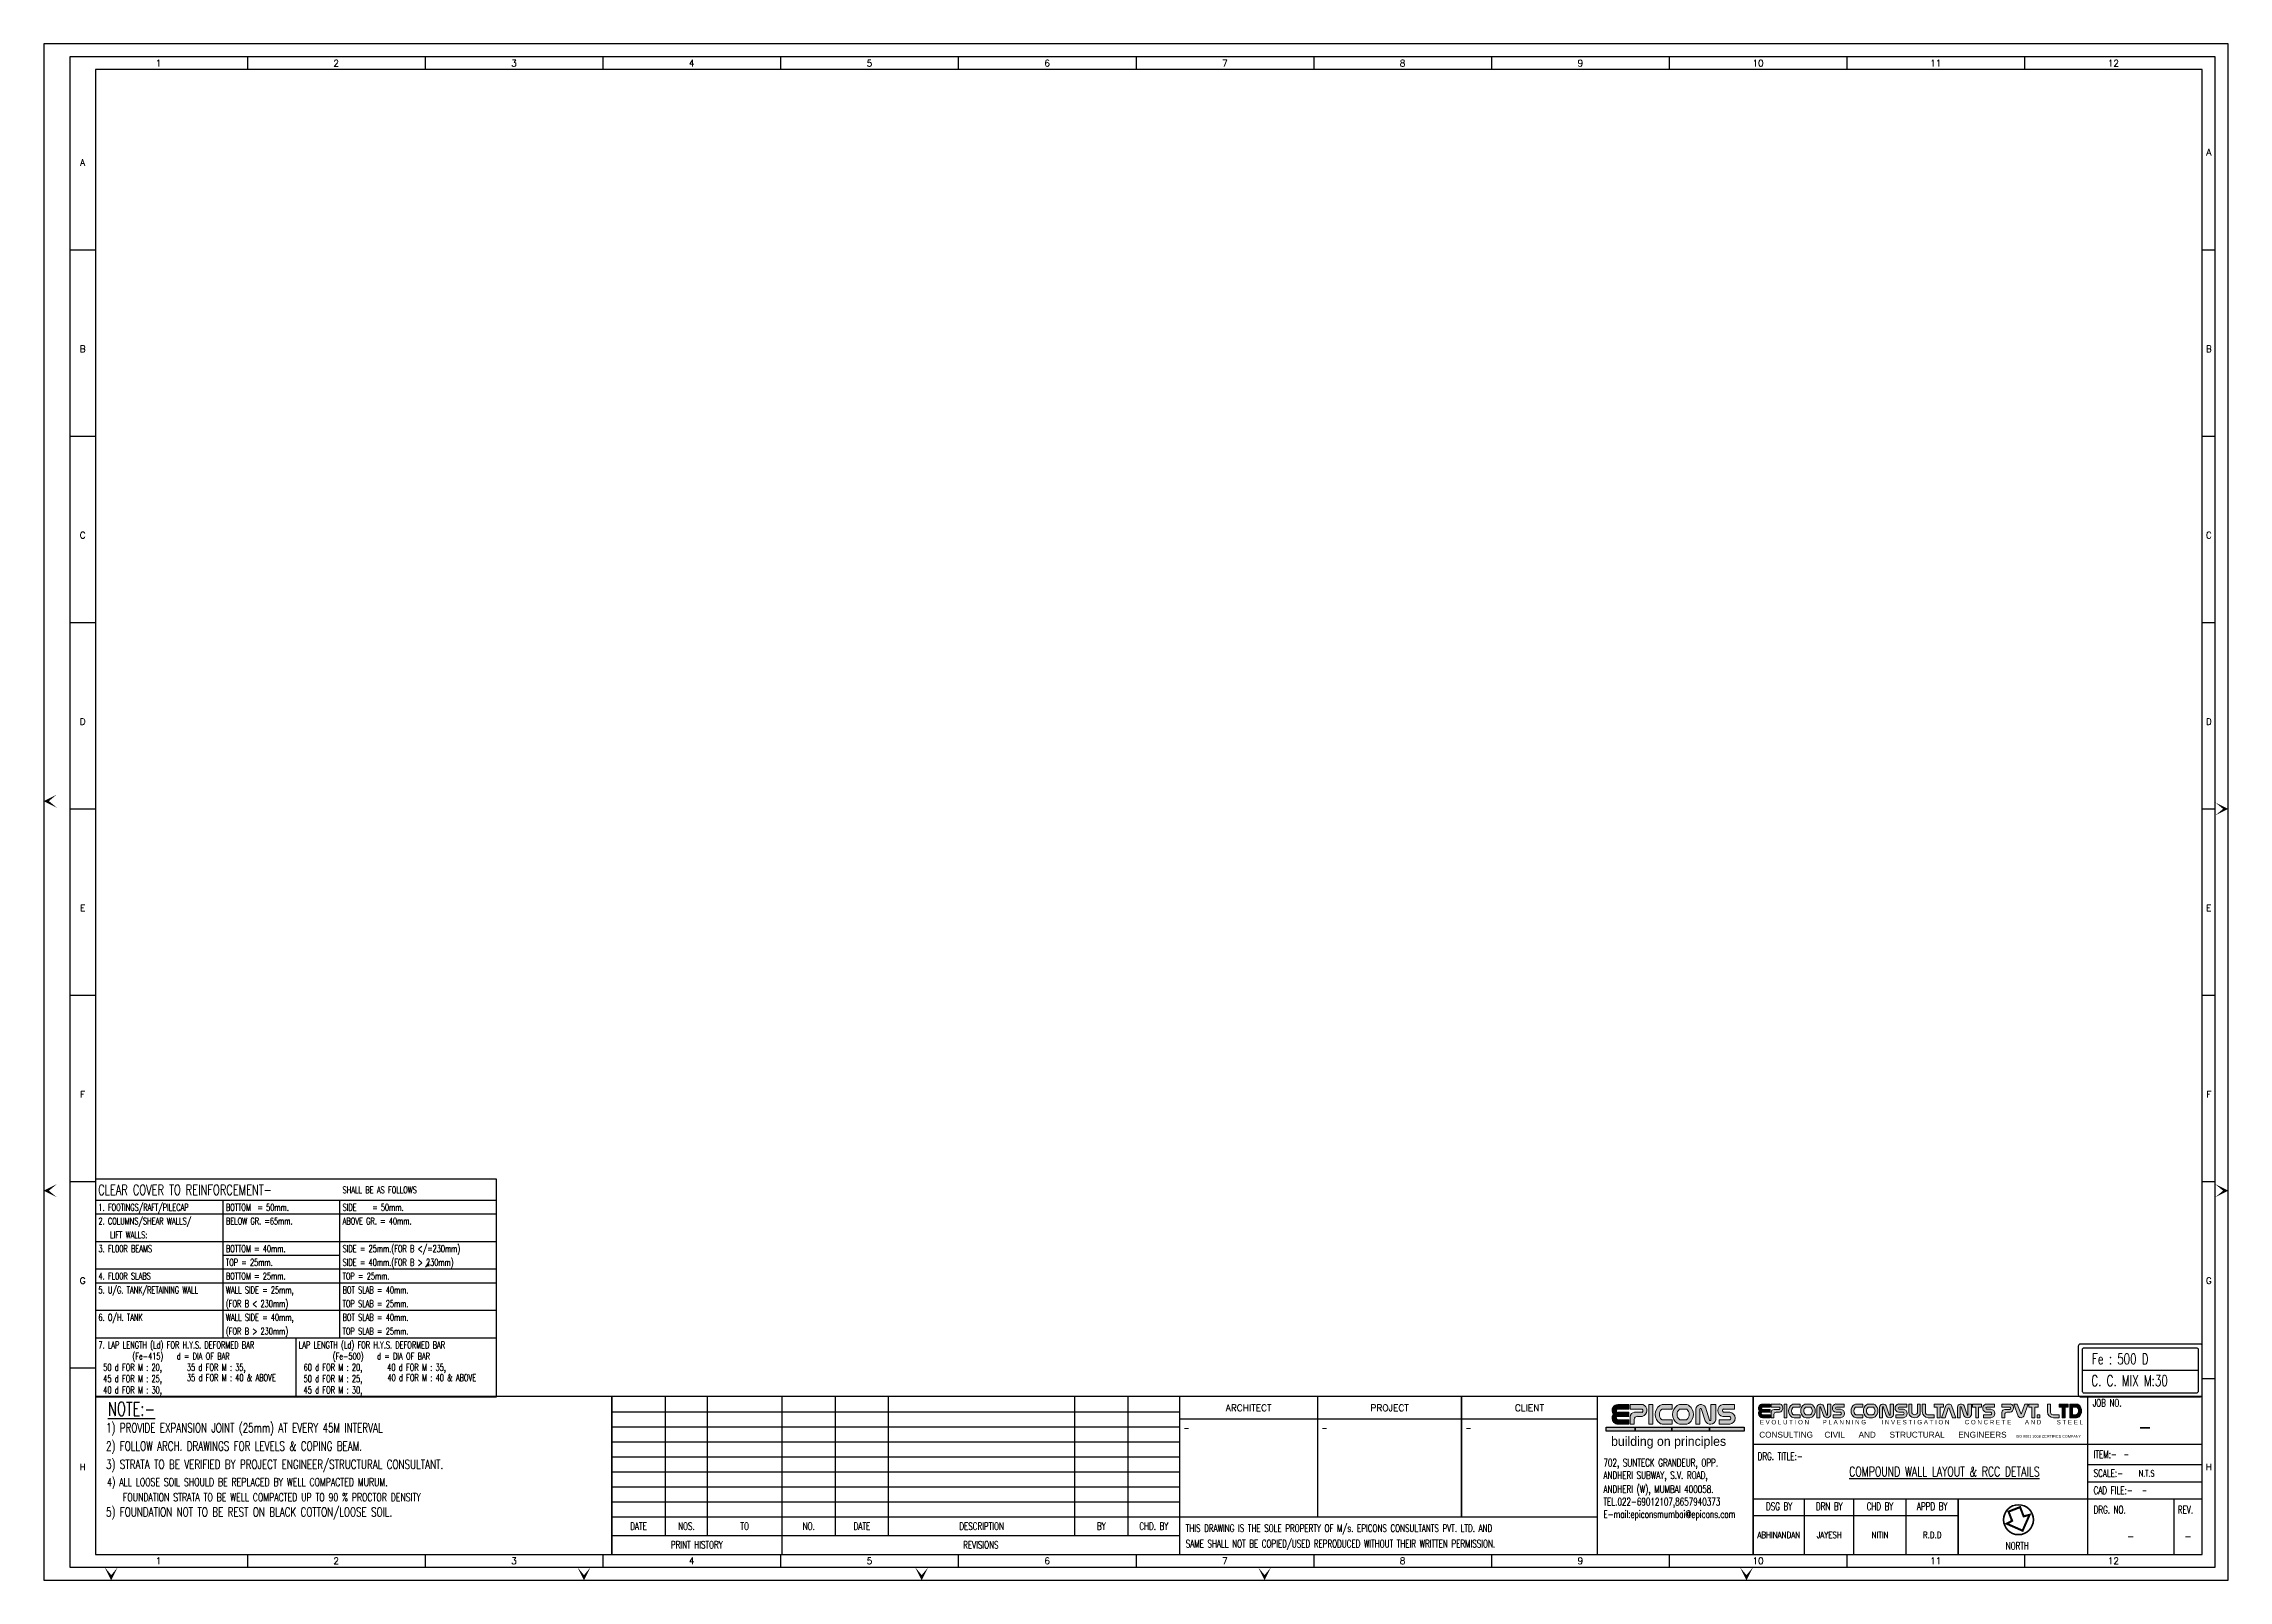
# Model space of a CAD drawing. Extents: x 345615 to 1272425, y -526289 to -156124.
# Drawn here: x 893374 to 990556, y -251424 to -183061 of the extents above; entities that cross this region are included whole.
import ezdxf
from ezdxf.enums import TextEntityAlignment as Align

# ---------------------------------------------------------------- set-up
doc = ezdxf.new("R2010")
doc.units = 0
doc.header["$LTSCALE"] = 500
doc.header["$MEASUREMENT"] = 0
doc.layers.add('00 ECPL LOGO', color=250, linetype='Continuous', lineweight=20)
doc.layers.add('00 ELEV-2', color=9, linetype='Continuous', lineweight=30)
for name, color, linetype in [('notes', 1, 'Continuous'), ('PNA', 10, 'Continuous'), ('S-TEXT', 2, 'Continuous'), ('S-TEXT-1', 4, 'Continuous'), ('S-TITIL', 6, 'Continuous'), ('S-TITLE', 6, 'Continuous'), ('SCH-LINE', 7, 'Continuous'), ('SCHEDULE LINE', 7, 'Continuous'), ('TEXT (SHEET)', 4, 'Continuous')]:
    doc.layers.add(name, color=color, linetype=linetype)
doc.styles.add('ROMANS', font='simplex.shx', dxfattribs={"width": 0.8, "height": 275, "bigfont": 'bigfont.shx'})
doc.styles.add('SEC. TEXT', font='arial.ttf', dxfattribs={"height": 180})
doc.styles.add('VA_ROOM_TEXT', font='GOTHIC.TTF')

# ---------------------------------------------------------------- blocks, each defined once
blk = doc.blocks.new('EPICONS TITLE')
at = {"layer": '00 ECPL LOGO'}
h = blk.add_hatch(color=7, dxfattribs=at)
h.dxf.hatch_style = 1
h.paths.add_polyline_path([(678, -252), (678, -146), (414, -146, 0.261636), (303, -208, 0.285841), (304, -378, 0.344902), (324, -574, 0.204992), (418, -614), (678, -614), (678, -510), (424, -510, -1), (418, -426), (678, -426), (678, -331), (424, -331, -1), (422, -252)])
h = blk.add_hatch(color=7, dxfattribs=at)
h.dxf.hatch_style = 1
h.paths.add_polyline_path([(1011, -146), (712, -146), (712, -252), (997, -252, -0.440545), (997, -331), (816, -331, 0.414214), (712, -435), (712, -614), (810, -614), (810, -504, -0.414214), (888, -426), (997, -426, 0.757811)])
h.paths.add_polyline_path([(1254, -146), (1153, -146), (1153, -614), (1254, -614)])
h.paths.add_polyline_path([(1708, -146), (1494, -146, 0.154275), (1419, -169, 0.519672), (1419, -591, 0.154275), (1494, -614), (1708, -614), (1708, -510), (1472, -510, -0.210356), (1452, -502, -0.388707), (1452, -260, -0.210356), (1472, -252), (1708, -252)])
h.paths.add_polyline_path([(2037, -146), (1904, -146, 0.159018), (1828, -171, 0.507969), (1828, -589, 0.159018), (1904, -614), (2037, -614, 0.173791), (2119, -585, 0.472311), (2119, -175, 0.173791)])
h.paths.add_polyline_path([(2046, -252, -0.185052), (2063, -258, -0.445894), (2063, -504, -0.185052), (2046, -510), (1899, -510, -0.185052), (1882, -504, -0.445894), (1882, -258, -0.185052), (1899, -252)], flags=16)
h.paths.add_polyline_path([(2501, -209, 0.723435), (2273, -252), (2273, -614), (2374, -614), (2374, -252, -0.723435), (2399, -241), (2495, -533, 0.724077), (2751, -510), (2751, -146), (2635, -146), (2635, -509, -0.755661), (2603, -519)])
h.paths.add_polyline_path([(3198, -146), (2916, -146, 0.823713), (2916, -429), (3082, -429, -0.713272), (3082, -510), (2830, -510), (2830, -614), (3082, -614, 0.900309), (3082, -324), (2936, -324, -0.746931), (2936, -252), (3198, -252)])
h = blk.add_hatch(color=7, dxfattribs=at)
h.dxf.hatch_style = 1
h.paths.add_polyline_path([(3837, -146), (3623, -146, 0.154275), (3548, -169, 0.519672), (3548, -591, 0.154275), (3623, -614), (3837, -614), (3837, -510), (3600, -510, -0.210932), (3581, -502, -0.385278), (3580, -260, -0.212895), (3599, -252), (3837, -252)])
h.paths.add_polyline_path([(4255, -175, 0.173792), (4173, -146), (4040, -146, 0.159018), (3964, -171, 0.507969), (3964, -589, 0.159018), (4040, -614), (4173, -614, 0.173792), (4255, -585, 0.472311)])
h.paths.add_polyline_path([(4182, -252, -0.185053), (4199, -258, -0.445893), (4199, -504, -0.185053), (4182, -510), (4035, -510, -0.185053), (4017, -504, -0.445893), (4017, -258, -0.185053), (4035, -252)], flags=16)
h.paths.add_polyline_path([(4406, -252), (4406, -614), (4507, -614), (4507, -252, -0.436861), (4522, -236, -0.319738), (4534, -245), (4629, -533, 0.724077), (4884, -510), (4884, -146), (4768, -146), (4768, -509, -0.755661), (4737, -519), (4635, -209, 0.723435)])
h.paths.add_polyline_path([(5335, -146), (5053, -146, 0.823713), (5053, -429), (5219, -429, -0.713272), (5219, -510), (4967, -510), (4967, -614), (5219, -614, 0.900309), (5219, -324), (5074, -324, -0.746931), (5074, -252), (5335, -252)])
h.paths.add_polyline_path([(5509, -146), (5408, -146), (5408, -452, 0.160106), (5433, -529, 0.505303), (5772, -529, 0.160106), (5797, -452), (5797, -146), (5699, -146), (5699, -451, -0.621318), (5509, -451)])
h.paths.add_polyline_path([(5969, -146), (5862, -146), (5862, -406, 0.414214), (6070, -614), (6267, -614), (6267, -510), (6047, -510, -0.414214), (5969, -432)])
h.paths.add_polyline_path([(6589, -146), (6267, -146), (6267, -249), (6372, -249), (6372, -614), (6473, -614), (6473, -249), (6589, -249)])
h.paths.add_polyline_path([(6863, -194, 0.539211), (6672, -201), (6523, -614), (6641, -614), (6752, -289, -0.708617), (6777, -289), (6894, -614), (7006, -614)])
h.paths.add_polyline_path([(7288, -209, 0.723435), (7059, -252), (7059, -614), (7160, -614), (7160, -252, -0.723435), (7186, -241), (7282, -533, 0.724077), (7538, -510), (7538, -146), (7421, -146), (7421, -509, -0.755661), (7390, -519)])
h.paths.add_polyline_path([(7886, -146), (7579, -146), (7579, -249), (7684, -249), (7684, -614), (7785, -614), (7785, -249), (7886, -249)])
h.paths.add_polyline_path([(8321, -146), (8059, -146, 0.157568), (7983, -170, 0.511532), (7983, -404, 0.157569), (8059, -429), (8206, -429, -0.713272), (8206, -510), (7953, -510), (7953, -614), (8206, -614, 0.900308), (8206, -324), (8065, -324), (8060, -324, -0.722204), (8060, -249), (8321, -249)])
h = blk.add_hatch(color=7, dxfattribs=at)
h.dxf.hatch_style = 1
h.paths.add_polyline_path([(8875, -146), (8576, -146), (8576, -252), (8849, -252, -0.270444), (8871, -265, -0.26297), (8871, -318, -0.270444), (8849, -331), (8680, -331, 0.414214), (8576, -435), (8576, -614), (8674, -614), (8674, -504, -0.414214), (8752, -426), (8861, -426, 0.757811)])
h.paths.add_polyline_path([(9103, -146), (8990, -146), (9133, -566, 0.539211), (9324, -560), (9474, -146), (9356, -146), (9244, -471, -0.708617), (9220, -471)])
h.paths.add_polyline_path([(9814, -146), (9492, -146), (9492, -249), (9597, -249), (9597, -614), (9698, -614), (9698, -249), (9814, -249)])
h.paths.add_polyline_path([(10234, -146), (10128, -146), (10128, -406, 0.414214), (10336, -614), (10533, -614), (10533, -510), (10312, -510, -0.414214), (10234, -432)])
h.paths.add_polyline_path([(9871, -510), (9775, -510), (9775, -614), (9871, -614)])
h = blk.add_hatch(color=7, dxfattribs=at)
h.dxf.hatch_style = 1
h.paths.add_polyline_path([(10533, -146), (10533, -249), (10637, -249), (10637, -614), (10739, -614), (10739, -249), (10839, -249), (10839, -146)])
h.paths.add_polyline_path([(10890, -146), (10890, -614), (11119, -614, 0.189446), (11208, -580, 0.435754), (11208, -181, 0.189446), (11119, -146)])
h.paths.add_polyline_path([(11122, -249, -0.519112), (11122, -510), (10989, -510), (10989, -249)], flags=16)
at = {"layer": '00 ECPL LOGO', "color": 7}
for p, q in [((678, -146), (414, -146)), ((418, -426), (678, -426)), ((678, -510), (418, -510)), ((418, -614), (678, -614)), ((424, -252), (678, -252)), ((678, -331), (424, -331)), ((678, -252), (678, -146)), ((678, -426), (678, -331)), ((678, -614), (678, -510)), ((1011, -146), (712, -146)), ((712, -146), (712, -252)), ((997, -252), (712, -252)), ((712, -435), (712, -614)), ((712, -614), (810, -614)), ((810, -504), (810, -614)), ((997, -331), (816, -331)), ((888, -426), (997, -426)), ((1153, -146), (1254, -146)), ((1153, -146), (1153, -614)), ((1153, -614), (1254, -614)), ((1254, -146), (1254, -614)), ((1472, -252), (1708, -252)), ((1472, -510), (1708, -510)), ((1494, -146), (1708, -146)), ((1494, -614), (1708, -614)), ((1708, -252), (1708, -146)), ((1708, -614), (1708, -510)), ((1899, -252), (2046, -252)), ((1899, -510), (2046, -510)), ((1904, -146), (2037, -146)), ((2037, -614), (1904, -614)), ((2273, -252), (2273, -614)), ((2273, -614), (2374, -614)), ((2374, -252), (2374, -614)), ((2399, -241), (2495, -533)), ((2501, -209), (2603, -519)), ((2614, -614), (2635, -614)), ((2635, -146), (2751, -146)), ((2751, -146), (2635, -146)), ((2635, -146), (2635, -510)), ((2635, -614), (2635, -614)), ((2751, -146), (2751, -510)), ((2751, -252), (2751, -252)), ((2751, -510), (2751, -510)), ((2830, -614), (2830, -510)), ((2830, -510), (3082, -510)), ((2830, -614), (3082, -614)), ((2830, -614), (3082, -614)), ((2916, -146), (3198, -146)), ((3198, -146), (2916, -146)), ((3082, -429), (2916, -429)), ((2936, -252), (3198, -252)), ((3082, -324), (2936, -324)), ((3198, -252), (3198, -146)), ((3599, -252), (3837, -252)), ((3600, -510), (3837, -510)), ((3837, -146), (3623, -146)), ((3623, -614), (3837, -614)), ((3837, -252), (3837, -146)), ((3837, -614), (3837, -510)), ((4035, -252), (4182, -252)), ((4035, -510), (4182, -510)), ((4040, -146), (4173, -146)), ((4040, -614), (4173, -614)), ((4406, -252), (4406, -614)), ((4406, -614), (4507, -614)), ((4406, -614), (4507, -614)), ((4406, -614), (4507, -614)), ((4507, -252), (4507, -614)), ((4534, -245), (4629, -533)), ((4635, -209), (4737, -519)), ((4768, -146), (4884, -146)), ((4768, -146), (4884, -146)), ((4884, -146), (4768, -146)), ((4768, -146), (4768, -510)), ((4884, -146), (4884, -510)), ((4884, -252), (4884, -252)), ((4967, -614), (4967, -510)), ((4967, -510), (5219, -510)), ((4967, -510), (5219, -510)), ((4967, -614), (5219, -614)), ((4967, -614), (5219, -614)), ((4967, -614), (5219, -614)), ((5053, -146), (5335, -146)), ((5053, -146), (5335, -146)), ((5335, -146), (5053, -146)), ((5219, -429), (5053, -429)), ((5074, -252), (5335, -252)), ((5219, -324), (5074, -324)), ((5335, -252), (5335, -146)), ((5408, -146), (5509, -146)), ((5509, -146), (5408, -146)), ((5408, -146), (5408, -452)), ((5509, -146), (5509, -451)), ((5699, -146), (5797, -146)), ((5797, -146), (5699, -146)), ((5699, -146), (5699, -451)), ((5797, -146), (5797, -452)), ((5862, -146), (5969, -146)), ((5969, -146), (5862, -146)), ((5862, -406), (5862, -146)), ((5969, -432), (5969, -146)), ((6047, -510), (6267, -510)), ((6070, -614), (6267, -614)), ((6070, -614), (6267, -614)), ((6267, -146), (6589, -146)), ((6589, -146), (6267, -146)), ((6267, -146), (6267, -249)), ((6267, -249), (6372, -249)), ((6267, -510), (6267, -614)), ((6372, -614), (6372, -249)), ((6372, -614), (6473, -614)), ((6372, -614), (6473, -614)), ((6473, -614), (6473, -249)), ((6473, -249), (6589, -249)), ((6523, -614), (6672, -201)), ((6523, -614), (6641, -614)), ((6589, -146), (6589, -249)), ((6589, -614), (6641, -614)), ((6641, -614), (6752, -289)), ((6894, -614), (6777, -289)), ((7006, -614), (6863, -194)), ((6894, -614), (7006, -614)), ((6894, -614), (7006, -614)), ((7059, -252), (7059, -614)), ((7059, -614), (7160, -614)), ((7059, -614), (7160, -614)), ((7059, -614), (7160, -614)), ((7160, -252), (7160, -614)), ((7186, -241), (7282, -533)), ((7288, -209), (7390, -519)), ((7421, -146), (7538, -146)), ((7421, -146), (7538, -146)), ((7538, -146), (7421, -146)), ((7421, -146), (7538, -146)), ((7421, -146), (7421, -510)), ((7538, -146), (7538, -510)), ((7538, -252), (7538, -252)), ((7538, -510), (7538, -510)), ((7579, -146), (7886, -146)), ((7886, -146), (7579, -146)), ((7579, -146), (7886, -146)), ((7579, -146), (7886, -146)), ((7886, -146), (7579, -146)), ((7579, -146), (7579, -249)), ((7579, -249), (7684, -249)), ((7579, -249), (7684, -249)), ((7684, -614), (7684, -249)), ((7684, -614), (7785, -614)), ((7684, -614), (7785, -614)), ((7684, -614), (7785, -614)), ((7684, -614), (7785, -614)), ((7785, -614), (7785, -249)), ((7785, -249), (7886, -249)), ((7785, -249), (7886, -249)), ((7886, -146), (7886, -249)), ((7953, -614), (7953, -510)), ((7953, -510), (8206, -510)), ((7953, -510), (8206, -510)), ((7953, -510), (8206, -510)), ((7953, -614), (8206, -614)), ((7953, -614), (8206, -614)), ((7953, -614), (8206, -614)), ((7953, -614), (8206, -614)), ((7953, -614), (8206, -614)), ((8040, -146), (8321, -146)), ((8040, -146), (8321, -146)), ((8206, -429), (8040, -429)), ((8321, -146), (8059, -146)), ((8059, -429), (8194, -429)), ((8060, -249), (8321, -249)), ((8206, -324), (8060, -324)), ((8065, -324), (8206, -324)), ((8321, -252), (8321, -146)), ((8875, -146), (8576, -146)), ((8576, -146), (8576, -252)), ((8849, -252), (8576, -252)), ((8576, -435), (8576, -614)), ((8576, -614), (8674, -614)), ((8674, -504), (8674, -614)), ((8849, -331), (8680, -331)), ((8752, -426), (8861, -426)), ((9103, -146), (8990, -146)), ((9103, -146), (8990, -146)), ((8990, -146), (9133, -566)), ((9103, -146), (9220, -471)), ((9356, -146), (9244, -471)), ((9474, -146), (9324, -560)), ((9474, -146), (9356, -146)), ((9408, -146), (9356, -146)), ((9474, -146), (9356, -146)), ((9492, -146), (9814, -146)), ((9814, -146), (9492, -146)), ((9492, -146), (9814, -146)), ((9492, -146), (9814, -146)), ((9492, -146), (9814, -146)), ((9492, -146), (9492, -249)), ((9492, -249), (9597, -249)), ((9492, -249), (9597, -249)), ((9597, -614), (9597, -249)), ((9597, -614), (9698, -614)), ((9597, -614), (9698, -614)), ((9597, -614), (9698, -614)), ((9698, -614), (9698, -249)), ((9698, -249), (9814, -249)), ((9698, -249), (9814, -249)), ((9814, -146), (9814, -249)), ((10128, -146), (10234, -146)), ((10234, -146), (10128, -146)), ((10128, -406), (10128, -146)), ((10234, -432), (10234, -146)), ((10312, -510), (10533, -510)), ((10336, -614), (10533, -614)), ((10336, -614), (10533, -614)), ((10533, -146), (10839, -146)), ((10839, -146), (10533, -146)), ((10533, -146), (10533, -249)), ((10533, -249), (10637, -249)), ((10637, -249), (10533, -249)), ((10533, -510), (10533, -614)), ((10637, -614), (10637, -249)), ((10637, -614), (10739, -614)), ((10637, -614), (10739, -614)), ((10637, -614), (10739, -614)), ((10637, -614), (10739, -614)), ((10653, -614), (10739, -614)), ((10653, -614), (10739, -614)), ((10653, -614), (10739, -614)), ((10653, -614), (10739, -614)), ((10739, -614), (10739, -249)), ((10739, -249), (10839, -249)), ((10739, -249), (10839, -249)), ((10839, -249), (10739, -249)), ((10839, -146), (10839, -249)), ((10890, -146), (11119, -146)), ((10890, -146), (10890, -614)), ((10890, -614), (11119, -614)), ((10989, -249), (10989, -510)), ((10989, -249), (11113, -249)), ((10989, -510), (11113, -510))]:
    blk.add_line(p, q, dxfattribs=at)
blk.add_lwpolyline([(9775, -510), (9871, -510), (9871, -614), (9775, -614)], close=True, dxfattribs=at)
for centre, radius, start, end in [((439, -292), 160, 148.64797, 212.45631), ((439, -464), 160, 147.54369, 223.66124), ((414, -276), 130, 90, 148.64797), ((418, -484), 130, 223.66124, 270), ((421, -468), 42.1, 94.02421, 265.97579), ((423, -291), 39.6, 88.76368, 271.23632), ((816, -435), 104, 90, 180), ((888, -504), 78, 90, 180), ((965, -284), 146, 282.71879, 71.3398), ((961, -291), 53.7, 312.44874, 47.55126), ((1567, -380), 257, 125.08074, 234.91926), ((1584, -381), 179, 137.51709, 222.48291), ((1494, -276), 130, 90, 125.08074), ((1494, -484), 130, 234.91926, 270), ((1472, -278), 26, 90, 137.51709), ((1472, -484), 26, 222.48291, 270), ((1981, -380), 259, 126.14172, 233.85828), ((1992, -381), 165, 131.93642, 228.06358), ((1904, -276), 130, 90, 126.14172), ((1904, -484), 130, 233.85828, 270), ((1899, -278), 26, 90, 131.93642), ((1899, -484), 26, 228.06358, 270), ((2037, -276), 130, 50.56378, 90), ((2037, -484), 130, 270, 309.43622), ((2046, -278), 26, 48.06358, 90), ((2046, -484), 26, 270, 311.93642), ((1953, -381), 165, 311.93642, 48.06358), ((1951, -380), 265, 309.43622, 50.56378), ((2394, -268), 122, 28.74999, 172.28311), ((2388, -251), 14.5, 40.01913, 183.55226), ((2619, -479), 135, 203.2219, 346.75502), ((2618, -510), 17.1, 214.07961, 357.61273), ((2944, -287), 144, 101.04253, 258.95747), ((2947, -288), 37.6, 106.48558, 253.51442), ((3067, -469), 146, 276.00604, 83.99396), ((3068, -470), 43.1, 289.00161, 70.99839), ((3696, -380), 257, 125.08074, 234.91926), ((3714, -381), 180, 138.07412, 222.35635), ((3623, -276), 130, 90, 125.08074), ((3623, -484), 130, 234.91926, 270), ((3599, -278), 26, 90, 138.07412), ((3600, -484), 26, 222.35635, 270), ((4116, -380), 259, 126.14172, 233.85828), ((4127, -381), 165, 131.93642, 228.06358), ((4040, -276), 130, 90, 126.14172), ((4040, -484), 130, 233.85828, 270), ((4035, -278), 26, 90, 131.93642), ((4035, -484), 26, 228.06358, 270), ((4173, -276), 130, 50.56378, 90), ((4173, -484), 130, 270, 309.43622), ((4182, -278), 26, 48.06358, 90), ((4182, -484), 26, 270, 311.93642), ((4089, -381), 165, 311.93642, 48.06358), ((4087, -380), 265, 309.43622, 50.56378), ((4527, -268), 122, 28.74999, 172.28311), ((4522, -251), 14.5, 89.15773, 183.55226), ((4522, -249), 13, 18.23344, 89.15773), ((4753, -479), 135, 203.2219, 346.85165), ((4751, -510), 17.1, 214.07961, 357.61273), ((5081, -287), 144, 101.04253, 258.95747), ((5084, -288), 37.6, 106.48558, 253.51442), ((5204, -469), 146, 276.00604, 83.99396), ((5205, -470), 43.1, 289.00161, 70.99839), ((5538, -452), 130, 180, 216.38482), ((5602, -404), 210, 216.38482, 323.61518), ((5604, -405), 106, 206.29314, 333.70686), ((5667, -452), 130, 323.61518, 0), ((6070, -406), 208, 180, 270), ((6047, -432), 78, 180, 270), ((6770, -260), 114, 35.16598, 148.50219), ((6764, -294), 13, 19.76646, 161.05459), ((7181, -268), 122, 28.74999, 172.28311), ((7175, -251), 14.5, 40.01913, 183.55226), ((7406, -479), 135, 203.2219, 346.75502), ((7404, -510), 17.1, 214.07961, 357.61273), ((8067, -287), 144, 125.81796, 234.18198), ((8059, -276), 130, 90, 125.81796), ((8059, -299), 130, 234.18198, 270), ((8072, -286), 39.3, 108.32609, 238.19572), ((8065, -298), 26, 238.19572, 270), ((8190, -469), 146, 276.00604, 83.99396), ((8192, -470), 43.1, 289.00161, 70.99839), ((8680, -435), 104, 90, 180), ((8752, -504), 78, 90, 180), ((8849, -278), 26, 29.46718, 90), ((8849, -305), 26, 270, 330.53282), ((8829, -284), 146, 282.71879, 71.3398), ((8824, -291), 53.7, 330.53282, 29.46718), ((9227, -500), 114, 215.16598, 328.50219), ((9232, -467), 13, 199.76646, 341.05459), ((10336, -406), 208, 180, 270), ((10312, -432), 78, 180, 270), ((11113, -275), 26, 51.48158, 90), ((11113, -484), 26, 270, 308.51842), ((11119, -276), 130, 47.09074, 90), ((11119, -484), 130, 270, 312.90926), ((11030, -380), 160, 308.51842, 51.48158), ((11023, -380), 272, 312.90926, 47.09074)]:
    blk.add_arc(centre, radius, start, end, dxfattribs=at)
at = {"layer": '00 ECPL LOGO', "color": 7, "attachment_point": 1, "style": 'SEC. TEXT'}
for s, insert, char_height, width in [('E V O L U T I O N        P L A N N I N G         I N V E S T I G A T I O N         C O N C R E T E        A N D         S T E E L', (328, -689), 150, 445502.26), ('CONSULTING     CIVIL      AND      STRUCTURAL      ENGINEERS', (309, -1092), 200, 495763.22), ('ISO 9001-2008 CERTIFIED COMPANY', (9049, -1204), 90, 434288.5)]:
    blk.add_mtext(s, dxfattribs=dict(at, insert=insert, char_height=char_height, width=width))
blk = doc.blocks.new('FOLDER')
at = {"layer": 'PNA'}
for points in [[(-1250, 2500), (0, 0), (0, 1000)], [(1250, 2500), (0, 0), (0, 1000)]]:
    blk.add_solid(points, dxfattribs=at)
blk = doc.blocks.new('SHEET')
at = {"layer": '00 ECPL LOGO'}
h = blk.add_hatch(color=152, dxfattribs=at)
h.dxf.hatch_style = 1
h.paths.add_polyline_path([(738654, -118895), (738654, -118714), (738202, -118714, 0.261636), (738012, -118820, 0.285841), (738015, -119110, 0.344902), (738048, -119447, 0.204992), (738209, -119516), (738654, -119516), (738654, -119338), (738220, -119338, -1), (738210, -119194), (738654, -119194), (738654, -119030), (738220, -119030, -1), (738217, -118895)])
h = blk.add_hatch(color=152, dxfattribs=at)
h.dxf.hatch_style = 1
h.paths.add_polyline_path([(739226, -118714), (738714, -118714), (738714, -118895), (739201, -118895, -0.440545), (739201, -119030), (738892, -119030, 0.414214), (738714, -119209), (738714, -119516), (738880, -119516), (738880, -119327, -0.414214), (739014, -119194), (739201, -119194, 0.757811)])
h.paths.add_polyline_path([(739641, -118714), (739467, -118714), (739467, -119516), (739641, -119516)])
h.paths.add_polyline_path([(740418, -118714), (740052, -118714, 0.154275), (739924, -118754, 0.519672), (739924, -119475, 0.154275), (740052, -119516), (740418, -119516), (740418, -119338), (740013, -119338, -0.210356), (739981, -119323, -0.388707), (739981, -118909, -0.210356), (740013, -118895), (740418, -118895)])
h.paths.add_polyline_path([(740981, -118714), (740754, -118714, 0.159018), (740623, -118756, 0.507969), (740623, -119473, 0.159018), (740754, -119516), (740981, -119516, 0.173791), (741122, -119465, 0.472311), (741122, -118764, 0.173791)])
h.paths.add_polyline_path([(740997, -118895, -0.185052), (741026, -118906, -0.445894), (741026, -119326, -0.185052), (740997, -119338), (740745, -119338, -0.185052), (740715, -119326, -0.445894), (740715, -118906, -0.185052), (740745, -118895)], flags=16)
h.paths.add_polyline_path([(741776, -118822, 0.723435), (741385, -118895), (741385, -119516), (741557, -119516), (741557, -118895, -0.723435), (741601, -118877), (741766, -119376, 0.724077), (742203, -119337), (742203, -118714), (742004, -118714), (742004, -119335, -0.755661), (741951, -119353)])
h.paths.add_polyline_path([(742968, -118714), (742486, -118714, 0.823713), (742486, -119198), (742770, -119198, -0.713272), (742770, -119338), (742338, -119338), (742338, -119516), (742770, -119516, 0.900309), (742770, -119018), (742521, -119018, -0.746931), (742521, -118895), (742968, -118895)])
at = {"layer": 'S-TEXT'}
h = blk.add_hatch(color=142, dxfattribs=at)
h.dxf.hatch_style = 1
h.paths.add_polyline_path([(737735, -119633), (737735, -119802), (738912, -119802), (738912, -119633)])
h = blk.add_hatch(color=9, dxfattribs=at)
h.dxf.hatch_style = 1
h.paths.add_polyline_path([(738912, -119633), (740413, -119633), (740413, -119802), (738912, -119802)])
h = blk.add_hatch(color=142, dxfattribs=at)
h.dxf.hatch_style = 1
h.paths.add_polyline_path([(740413, -119802), (741952, -119802), (741952, -119633), (740413, -119633)])
h = blk.add_hatch(color=4, dxfattribs=at)
h.dxf.hatch_style = 1
h.paths.add_polyline_path([(741952, -119633), (741952, -119802), (743363, -119802), (743363, -119633)])
at = {"color": 1}
for p, q in [((762042, -118391, -8), (676135, -118391, -8)), ((743744, -120329, -8), (762042, -120329, -8)), ((743744, -122562, -8), (762042, -122562, -8)), ((697174, -123292, -8), (720414, -123292, -8)), ((743744, -123243, -8), (752092, -123243, -8)), ((697174, -124054, -8), (720337, -124054, -8))]:
    blk.add_line(p, q, dxfattribs=at)
for p, q in [((699374, -124054, -8), (699374, -118391, -8)), ((701079, -124054, -8), (701079, -118391, -8)), ((706304, -124054, -8), (706304, -118391, -8)), ((708467, -124054, -8), (708467, -118391, -8)), ((716058, -124054, -8), (716058, -118391, -8)), ((718236, -124054, -8), (718236, -118391, -8)), ((752092, -124822, -8), (752092, -122562, -8))]:
    blk.add_line(p, q)
at = {"color": 5, "linetype": 'ByBlock', "lineweight": -2}
for p, q in [((697187, -119004, -8), (720337, -119004, -8)), ((697187, -119617, -8), (720337, -119617, -8)), ((697187, -120229, -8), (720337, -120229, -8)), ((697187, -120842, -8), (720337, -120842, -8)), ((697187, -121454, -8), (720337, -121454, -8)), ((757383, -121163, -8), (762042, -121163, -8)), ((757383, -121862, -8), (762042, -121862, -8)), ((697187, -122067, -8), (720337, -122067, -8)), ((697187, -122680, -8), (720337, -122680, -8)), ((745825, -124822, -8), (745825, -122562, -8)), ((747834, -124822, -8), (747834, -122562, -8)), ((749963, -124822, -8), (749963, -122562, -8)), ((760876, -122562, -8), (760876, -124822, -8))]:
    blk.add_line(p, q, dxfattribs=at)
at = {"elevation": -8, "flags": 128}
blk.add_lwpolyline([(674017, -125881), (763101, -125881), (763101, -63214), (674017, -63214)], close=True, dxfattribs=at)
at = {"color": 1, "const_width": 60.9, "elevation": -8}
for points in [[(697187, -124807), (697187, -118391)], [(704126, -124807), (704126, -118391)], [(720337, -124821), (720337, -118391)], [(725970, -123298), (725970, -118391)], [(731835, -123298), (731835, -118391)], [(737368, -124822), (737368, -118391)], [(743729, -124822), (743729, -118391)], [(757364, -124822), (757364, -118391)], [(720337, -119302), (737368, -119302)], [(752092, -124822), (752092, -122562)], [(720337, -123298), (737368, -123298)]]:
    blk.add_lwpolyline(points, dxfattribs=at)
at = {"layer": '00 ECPL LOGO', "color": 152}
for p, q in [((738654, -118714, -8), (738202, -118714, -8)), ((738210, -119194, -8), (738654, -119194, -8)), ((738654, -119338, -8), (738210, -119338, -8)), ((738220, -118895, -8), (738654, -118895, -8)), ((738654, -119030, -8), (738220, -119030, -8)), ((738654, -119194, -8), (738654, -119030, -8)), ((738654, -119516, -8), (738654, -119338, -8)), ((739226, -118714, -8), (738714, -118714, -8)), ((738714, -119209, -8), (738714, -119516, -8)), ((738880, -119327, -8), (738880, -119516, -8)), ((739201, -119030, -8), (738892, -119030, -8)), ((739014, -119194, -8), (739201, -119194, -8)), ((739467, -118714, -8), (739641, -118714, -8)), ((739467, -118714, -8), (739467, -119516, -8)), ((739641, -118714, -8), (739641, -119516, -8)), ((740013, -118895, -8), (740418, -118895, -8)), ((740013, -119338, -8), (740418, -119338, -8)), ((740052, -118714, -8), (740418, -118714, -8)), ((740418, -118895, -8), (740418, -118714, -8)), ((740418, -119516, -8), (740418, -119338, -8)), ((740745, -118895, -8), (740997, -118895, -8)), ((740745, -119338, -8), (740997, -119338, -8)), ((740754, -118714, -8), (740981, -118714, -8)), ((741385, -118895, -8), (741385, -119516, -8)), ((741557, -118895, -8), (741557, -119516, -8)), ((741601, -118877, -8), (741766, -119376, -8)), ((741776, -118822, -8), (741951, -119353, -8)), ((742004, -118714, -8), (742203, -118714, -8)), ((742203, -118714, -8), (742004, -118714, -8)), ((742004, -118714, -8), (742004, -119338, -8)), ((742203, -118714, -8), (742203, -119338, -8)), ((742203, -118895, -8), (742203, -118895, -8)), ((742203, -119338, -8), (742203, -119338, -8)), ((742338, -119516, -8), (742338, -119338, -8)), ((742338, -119338, -8), (742770, -119338, -8)), ((742486, -118714, -8), (742968, -118714, -8)), ((742968, -118714, -8), (742486, -118714, -8)), ((742770, -119198, -8), (742486, -119198, -8)), ((742521, -118895, -8), (742968, -118895, -8)), ((742770, -119018, -8), (742521, -119018, -8)), ((742968, -118895, -8), (742968, -118714, -8)), ((738209, -119516, -8), (738654, -119516, -8)), ((738714, -119516, -8), (738880, -119516, -8)), ((739467, -119516, -8), (739641, -119516, -8)), ((740052, -119516, -8), (740418, -119516, -8)), ((740981, -119516, -8), (740754, -119516, -8)), ((741385, -119516, -8), (741557, -119516, -8)), ((741969, -119516, -8), (742004, -119516, -8)), ((742004, -119514, -8), (742004, -119516, -8)), ((742338, -119516, -8), (742770, -119516, -8)), ((742338, -119516, -8), (742770, -119516, -8))]:
    blk.add_line(p, q, dxfattribs=at)
at = {"layer": '00 ECPL LOGO', "color": 152, "elevation": -8}
for points in [[(738202, -118714), (738654, -118714), (738654, -118895)], [(739201, -118895), (738714, -118895), (738714, -118714), (739226, -118714)], [(739467, -118714), (739641, -118714)], [(740052, -118714), (740418, -118714)], [(740754, -118714), (740981, -118714)], [(742004, -118714), (742203, -118714)], [(742486, -118714), (742968, -118714)]]:
    blk.add_lwpolyline(points, dxfattribs=at)
at = {"layer": '00 ECPL LOGO', "color": 152}
for centre, radius, start, end in [((738246, -118963, -8), 274, 148.64797, 212.45631), ((738246, -119257, -8), 274, 147.54369, 223.66124), ((738202, -118936, -8), 223, 90, 148.64797), ((738215, -119266, -8), 72, 94.02421, 265.97579), ((738219, -118963, -8), 67.9, 88.76368, 271.23632), ((738892, -119209, -8), 178, 90, 180), ((739014, -119327, -8), 134, 90, 180), ((739146, -118950, -8), 250, 282.71879, 71.3398), ((739139, -118963, -8), 91.9, 312.44874, 47.55126), ((740177, -119115, -8), 441, 125.08074, 234.91926), ((740207, -119116, -8), 306, 137.51709, 222.48291), ((740052, -118936, -8), 223, 90, 125.08074), ((740013, -118939, -8), 44.5, 90, 137.51709), ((740013, -119293, -8), 44.5, 222.48291, 270), ((740885, -119115, -8), 444, 126.14172, 233.85828), ((740904, -119116, -8), 282, 131.93642, 228.06358), ((740754, -118936, -8), 223, 90, 126.14172), ((740745, -118939, -8), 44.5, 90, 131.93642), ((740745, -119293, -8), 44.5, 228.06358, 270), ((740981, -118936, -8), 223, 50.56378, 90), ((740997, -118939, -8), 44.5, 48.06358, 90), ((740997, -119293, -8), 44.5, 270, 311.93642), ((740838, -119116, -8), 282, 311.93642, 48.06358), ((740834, -119115, -8), 454, 309.43622, 50.56378), ((741592, -118923, -8), 210, 28.74999, 172.28311), ((741582, -118893, -8), 24.9, 40.01913, 183.55226), ((741978, -119285, -8), 231, 203.2219, 346.75502), ((741975, -119336, -8), 29.2, 214.07961, 357.61273), ((742534, -118956, -8), 247, 101.04253, 258.95747), ((742539, -118956, -8), 64.3, 106.48558, 253.51442), ((742744, -119267, -8), 250, 276.00604, 83.99396), ((742746, -119268, -8), 73.9, 289.00161, 70.99839), ((738209, -119293, -8), 223, 223.66124, 270), ((740052, -119293, -8), 223, 234.91926, 270), ((740754, -119293, -8), 223, 233.85828, 270), ((740981, -119293, -8), 223, 270, 309.43622)]:
    blk.add_arc(centre, radius, start, end, dxfattribs=at)
at = {"layer": 'PNA'}
for p, q in [((682323, -63743, -8), (682323, -64273, -8)), ((689570, -63743, -8), (689570, -64273, -8)), ((696817, -63743, -8), (696817, -64273, -8)), ((704065, -63743, -8), (704065, -64273, -8)), ((711312, -63743, -8), (711312, -64273, -8)), ((718559, -63743, -8), (718559, -64273, -8)), ((725806, -63743, -8), (725806, -64273, -8)), ((733053, -63743, -8), (733053, -64273, -8)), ((740301, -63743, -8), (740301, -64273, -8)), ((747548, -63743, -8), (747548, -64273, -8)), ((754795, -63743, -8), (754795, -64273, -8)), ((675076, -71620, -8), (676135, -71620, -8)), ((762042, -71620, -8), (762572, -71620, -8)), ((675076, -79220, -8), (676135, -79220, -8)), ((762042, -79220, -8), (762572, -79220, -8)), ((675076, -86820, -8), (676135, -86820, -8)), ((762042, -86820, -8), (762572, -86820, -8)), ((675076, -94421, -8), (676135, -94421, -8)), ((762042, -94421, -8), (762572, -94421, -8)), ((675076, -102021, -8), (676135, -102021, -8)), ((762042, -102021, -8), (762572, -102021, -8)), ((675076, -109621, -8), (676135, -109621, -8)), ((762042, -109621, -8), (762572, -109621, -8)), ((675076, -117221, -8), (676135, -117221, -8)), ((762042, -117645, -8), (762572, -117645, -8)), ((682323, -124822, -8), (682323, -125351, -8)), ((689570, -124822, -8), (689570, -125351, -8)), ((696817, -124822, -8), (696817, -125351, -8)), ((704065, -124822, -8), (704065, -125351, -8)), ((711312, -124822, -8), (711312, -125351, -8)), ((718559, -124822, -8), (718559, -125351, -8)), ((725806, -124822, -8), (725806, -125351, -8)), ((733053, -124822, -8), (733053, -125351, -8)), ((740301, -124822, -8), (740301, -125351, -8)), ((747548, -124822, -8), (747548, -125351, -8)), ((754795, -124822, -8), (754795, -125351, -8))]:
    blk.add_line(p, q, dxfattribs=at)
at = {"layer": 'PNA', "color": 1, "elevation": -8}
for points in [[(675076, -125351), (762572, -125351), (762572, -63743), (675076, -63743)], [(676135, -124822), (762042, -124822), (762042, -64273), (676135, -64273)]]:
    blk.add_lwpolyline(points, close=True, dxfattribs=at)
at = {"layer": 'S-TEXT', "color": 7, "elevation": -8}
for points in [[(737735, -119633), (738912, -119633), (738912, -119802), (737735, -119802)], [(738912, -119633), (740413, -119633), (740413, -119802), (738912, -119802)], [(740413, -119633), (741952, -119633), (741952, -119802), (740413, -119802)], [(741952, -119633), (743363, -119633), (743363, -119802), (741952, -119802)]]:
    blk.add_lwpolyline(points, close=True, dxfattribs=at)
at = {"layer": '00 ELEV-2', "xscale": 1.196575288621396, "yscale": 1.196575288621396, "zscale": 1.196575288621396}
blk.add_blockref('EPICONS TITLE', (743605, -118516, -8), dxfattribs=at)
at = {"layer": 'PNA', "xscale": 0.2118545526379952, "yscale": 0.2118545526379952, "zscale": 0.2118545526379952}
for p, rotation in [((674017, -94103, -8), 270), ((763101, -94421, -8), 90), ((674017, -109992, -8), 270), ((763101, -109992, -8), 90)]:
    blk.add_blockref('FOLDER', p, dxfattribs=dict(at, rotation=rotation))
at = {"layer": 'PNA', "xscale": 0.2118545530764889, "yscale": 0.2118545530764889, "zscale": 0.2118545530764889}
for p in [(676771, -125881, -8), (696049, -125881, -8), (709820, -125881, -8), (723802, -125881, -8), (743452, -125881, -8)]:
    blk.add_blockref('FOLDER', p, dxfattribs=at)
at = {"layer": '00 ECPL LOGO', "color": 152, "style": 'VA_ROOM_TEXT'}
blk.add_text('building on principles', height=375.71, dxfattribs=at).set_placement((737931, -120397, -8))
at = {"layer": 'PNA', "style": 'ROMANS'}
for s, height, p in [('1', 265, (678700, -64008, -8)), ('2', 265, (685947, -64008, -8)), ('3', 265, (693195, -64008, -8)), ('4', 265, (700442, -64008, -8)), ('5', 265, (707689, -64008, -8)), ('6', 265, (714936, -64008, -8)), ('7', 265, (722183, -64008, -8)), ('8', 265, (729431, -64008, -8)), ('9', 265, (736678, -64008, -8)), ('10', 264.8, (743925, -64008, -8)), ('11', 264.8, (751172, -64008, -8)), ('12', 264.8, (758419, -64008, -8)), ('A', 265, (762307, -67636, -8)), ('A', 265, (675605, -68060, -8)), ('B', 265, (675605, -75660, -8)), ('B', 265, (762307, -75660, -8)), ('C', 265, (675605, -83260, -8)), ('C', 265, (762307, -83260, -8)), ('D', 265, (675605, -90861, -8)), ('D', 265, (762307, -90861, -8)), ('E', 265, (675605, -98461, -8)), ('E', 265, (762307, -98461, -8)), ('F', 265, (675605, -106061, -8)), ('F', 265, (762307, -106061, -8)), ('G', 265, (675605, -113661, -8)), ('G', 265, (762307, -113661, -8)), ('H', 265, (675605, -121262, -8)), ('H', 265, (762307, -121262, -8)), ('1', 265, (678700, -125086, -8)), ('2', 265, (685947, -125086, -8)), ('3', 265, (693195, -125086, -8)), ('4', 265, (700442, -125086, -8)), ('5', 265, (707689, -125086, -8)), ('6', 265, (714936, -125086, -8)), ('7', 265, (722183, -125086, -8)), ('8', 265, (729431, -125086, -8)), ('9', 265, (736678, -125086, -8)), ('10', 264.8, (743925, -125086, -8)), ('11', 264.8, (751172, -125086, -8)), ('12', 264.8, (758419, -125086, -8))]:
    blk.add_text(s, height=height, dxfattribs=at).set_placement(p, align=Align.MIDDLE)
at = {"layer": 'S-TEXT-1', "style": 'ROMANS', "width": 0.7}
for s, p in [('702, SUNTECK GRANDEUR, OPP. ', (737621, -121237, 2)), ('ANDHERI SUBWAY, S.V. ROAD,', (737621, -121748, 2)), ('ANDHERI (W), MUMBAI 400058.', (737621, -122317, 2)), ('TEL.022-69012107,8657940373', (737621, -122828, 2)), ('E-mail:epiconsmumbai@epicons.com', (737621, -123339, 2))]:
    blk.add_text(s, height=306.57, dxfattribs=at).set_placement(p)
at = {"layer": 'TEXT (SHEET)', "color": 2, "style": 'ROMANS'}
for s, p in [('ARCHITECT', (723154, -118847, -8)), ('PROJECT', (728903, -118847, -8)), ('CLIENT', (734602, -118847, -8))]:
    blk.add_text(s, height=269, dxfattribs=at).set_placement(p, align=Align.MIDDLE_CENTER)
at = {"layer": 'TEXT (SHEET)', "color": 4, "style": 'ROMANS', "width": 0.7}
for s, height, p in [('JOB NO.', 304.7, (757570, -118798, -8)), ('THIS DRAWING IS THE SOLE PROPERTY OF M/s. EPICONS CONSULTANTS PVT. LTD. AND', 304.74, (720588, -123908, -8)), ('SAME SHALL NOT BE COPIED/USED REPRODUCED WITHOUT THEIR WRITTEN PERMISSION.', 304.74, (720588, -124539, -8)), ('NORTH', 304.7, (754025, -124626, -8))]:
    blk.add_text(s, height=height, dxfattribs=at).set_placement(p)
for s, height, p in [('DRG. TITLE:-', 304.74, (743907, -120822, -8)), ('ITEM:-', 304.7, (757610, -120746, -8)), ('SCALE:-', 304.7, (757610, -121512, -8)), ('CAD FILE:-', 304.7, (757610, -122212, -8)), ('DRG. NO. ', 304.7, (757610, -123001, -8)), ('REV.', 304.7, (761044, -123001, -8))]:
    blk.add_text(s, height=height, dxfattribs=at).set_placement(p, align=Align.MIDDLE_LEFT)
for s, height, p in [('DSG BY', 304.7, (744785, -122864, -8)), ('DRN BY', 304.7, (746829, -122864, -8)), ('CHD BY', 304.7, (748898, -122864, -8)), ('APPD BY', 304.7, (751027, -122864, -8)), ('DATE', 304.7, (698274, -123673, -8)), ('NOS.', 304.7, (700226, -123673, -8)), ('TO', 304.7, (702602, -123673, -8)), ('NO.', 304.7, (705215, -123673, -8)), ('DATE', 304.7, (707386, -123673, -8)), ('DESCRIPTION', 304.74, (712263, -123673, -8)), ('BY', 304.7, (717147, -123673, -8)), ('CHD. BY', 304.7, (719287, -123673, -8)), ('PRINT HISTORY', 304.74, (700650, -124431, -8)), ('REVISIONS', 304.7, (712231, -124438, -8))]:
    blk.add_text(s, height=height, dxfattribs=at).set_placement(p, align=Align.MIDDLE_CENTER)

msp = doc.modelspace()

# ---------------------------------------------------------------- linework, layer by layer
at = {"layer": 'notes', "color": 4}
msp.add_line((910353.001, -237480.8), (910516.236, -237344.068), dxfattribs=at)
at = {"layer": 'S-TITIL', "color": 7, "lineweight": 35}
msp.add_circle((981220.362, -248726.998, 3544126.196), 665.538, dxfattribs=at)
at = {"layer": 'S-TITLE', "color": 1, "const_width": 93.156, "elevation": 3544126.196}
msp.add_lwpolyline([(981403.56, -249216.508), (981715.344, -248510.339), (981451.933, -248578.321), (981293.212, -248168.644), (980779.126, -248367.817), (980937.847, -248777.493), (980697.391, -248904.725)], close=True, dxfattribs=at)
at = {"layer": 'SCH-LINE'}
for p, q in [((901356.922, -240645.888), (901356.922, -234526.052)), ((906548.833, -240645.888), (906548.833, -234552.657)), ((904598.266, -243253.983), (904598.266, -240645.888))]:
    msp.add_line(p, q, dxfattribs=at)
msp.add_lwpolyline([(913511.168, -233581.452), (895685.364, -233581.452), (895685.364, -243253.983), (913511.168, -243253.983)], close=True, dxfattribs=at)
at = {"layer": 'SCHEDULE LINE', "color": 5}
for p, q in [((913511.168, -234526.052), (895685.364, -234526.052)), ((913511.168, -235138.036), (895685.364, -235138.036)), ((913511.168, -236362.003), (895685.364, -236362.003)), ((913511.168, -236362.003), (895685.364, -236362.003)), ((906548.833, -236973.986), (901356.922, -236973.986)), ((913511.168, -237585.97), (895685.364, -237585.97)), ((913511.168, -238197.953), (895685.364, -238197.953)), ((913511.168, -238197.953), (895685.364, -238197.953)), ((913511.168, -239421.921), (895685.364, -239421.921)), ((913511.168, -240645.888), (895685.364, -240645.888))]:
    msp.add_line(p, q, dxfattribs=at)
at = {"layer": 'SCHEDULE LINE', "color": 2}
msp.add_line((989229.206, -242086.171), (984052.757, -242086.171), dxfattribs=at)
at = {"layer": 'SCHEDULE LINE', "color": 2, "elevation": 0}
for points in [[(989314.641, -240918.358), (983967.322, -240918.358, 0.414213562), (983881.888, -241003.793), (983881.888, -243168.549, 0.414213562), (983967.322, -243253.983), (989314.641, -243253.983, 0.414213562), (989400.075, -243168.549), (989400.075, -241003.793, 0.414213562)], [(989143.772, -241089.227), (984138.191, -241089.227, 0.414213562), (984052.757, -241174.661), (984052.757, -242997.68, 0.414213562), (984138.191, -243083.114), (989143.772, -243083.114, 0.414213562), (989229.206, -242997.68), (989229.206, -241174.661, 0.414213562)]]:
    msp.add_lwpolyline(points, format="xyb", close=True, dxfattribs=at)

# ---------------------------------------------------------------- block references
at = {"xscale": 1.09088535620405, "yscale": 1.09088535620405, "zscale": 1.09088535620405}
msp.add_blockref('SHEET', (158099.519, -114102.441, 8.203), dxfattribs=at)

# ---------------------------------------------------------------- texts
at = {"layer": 'S-TEXT', "style": 'ROMANS'}
for s, height, width, p in [('CLEAR COVER TO REINFORCEMENT- ', 458.98766, 0.7, (895796.634, -234053.752)), ('1) PROVIDE EXPANSION JOINT (25mm) AT EVERY 45M INTERVAL', 406.76868, 0.7, (896150.245, -244639.865)), ('-', 333.244, 0.7, (944077.697, -244651.691, 3544126.196)), ('-', 333.244, 0.7, (950223.128, -244651.691, 3544126.196)), ('-', 333.244, 0.7, (956620.861, -244651.691, 3544126.196)), ('2) FOLLOW ARCH. DRAWINGS FOR LEVELS & COPING BEAM.', 406.76868, 0.7, (896150.245, -245453.403)), ('-', 270.865, 0.65, (985896.676, -245822.085, 3544126.196)), ('3) STRATA TO BE VERIFIED BY PROJECT ENGINEER/STRUCTURAL CONSULTANT.', 406.76868, 0.7, (896150.245, -246266.94)), ('4) ALL LOOSE SOIL SHOULD BE REPLACED BY WELL COMPACTED MURUM.', 359.89495, 0.7, (896194.334, -247052.356, 10.099)), ('N.T.S', 288.8119, 0.65, (986574.581, -246666.971, 3544126.196)), ('FOUNDATION STRATA TO BE WELL COMPACTED UP TO 90 %%% PROCTOR DENSITY', 359.89495, 0.7, (896901.888, -247728.935, 10.099)), ('-', 288.812, 0.65, (986711.006, -247421.646, 3544126.196)), ('5) FOUNDATION NOT TO BE REST ON BLACK COTTON/LOOSE SOIL.', 406.76868, 0.7, (896150.245, -248385.699))]:
    msp.add_text(s, height=height, dxfattribs=dict(at, width=width)).set_placement(p, align=Align.MIDDLE_LEFT)
at = {"layer": 'S-TEXT', "style": 'ROMANS', "width": 0.8}
for s, height, p in [('ABHINANDAN', 288.8119, (970557.719, -249407.325, 3544126.196)), ('JAYESH', 288.8119, (972804.883, -249407.325, 3544126.196)), ('NITIN', 288.8119, (975061.689, -249407.325, 3544126.196)), ('R.D.D', 288.8119, (977384.093, -249407.325, 3544126.196)), ('-', 346.574, (986212.438, -249472.271, 3544126.196)), ('-', 346.574, (988764.121, -249472.271, 3544126.196))]:
    msp.add_text(s, height=height, dxfattribs=at).set_placement(p, align=Align.MIDDLE_CENTER)
at = {"layer": 'S-TEXT-1', "style": 'ROMANS', "width": 0.7}
for s, p in [('SHALL BE AS FOLLOWS', (906671.23, -234053.752)), ('1. FOOTINGS/RAFT/PILECAP', (895807.761, -234832.044)), ('BOTTOM  = 50mm.', (901479.318, -234832.044)), ('SIDE    = 50mm.', (906671.23, -234832.044)), ('2. COLUMNS/SHEAR WALLS/', (895807.761, -235444.028)), ('LIFT WALLS:', (896329.584, -236056.011)), ('BELOW GR. =65mm.', (901479.318, -235444.028)), ('ABOVE GR. = 40mm.', (906671.23, -235444.028)), ('3. FL00R BEAMS', (895807.761, -236667.995)), ('BOTTOM = 40mm.', (901479.318, -236667.995)), ('SIDE = 25mm.(FOR B </=230mm)', (906671.23, -236667.995)), ('SIDE = 40mm.(FOR B > 230mm)', (906671.23, -237279.978)), ('4. FL00R SLABS', (895807.761, -237891.962)), ('TOP = 25mm.', (901479.318, -237279.978)), ('BOTTOM = 25mm.', (901479.318, -237891.962)), ('TOP = 25mm.', (906671.23, -237891.962)), ('5. U/G. TANK/RETAINING WALL', (895807.761, -238503.945)), ('WALL SIDE = 25mm,', (901479.318, -238503.945)), ('(FOR B < 230mm)', (901479.318, -239115.929)), ('TOP SLAB = 25mm.', (906671.23, -239115.929)), ('BOT SLAB = 40mm.', (906671.23, -238503.945)), ('6. O/H. TANK', (895807.761, -239727.912)), ('WALL SIDE = 40mm,', (901479.318, -239727.912)), ('BOT SLAB = 40mm.', (906671.23, -239727.912)), ('7. LAP LENGTH (Ld) FOR H.Y.S. DEFORMED BAR', (895807.761, -240951.879)), ('(FOR B > 230mm)', (901479.318, -240339.896)), ('LAP LENGTH (Ld) FOR H.Y.S. DEFORMED BAR', (904720.662, -240951.879)), ('TOP SLAB = 25mm.', (906671.23, -240339.896)), ('50 d FOR M : 20,', (896024.961, -241953.307)), ('(Fe-415)   d = DIA OF BAR', (897319.36, -241452.593)), ('35 d FOR M : 35,', (899745.858, -241953.307)), ('60 d FOR M : 20,', (904937.863, -241953.307)), ('(Fe-500)   d = DIA OF BAR', (906232.262, -241452.593)), ('40 d FOR M : 35,', (908658.759, -241953.307)), ('45 d FOR M : 25,', (896024.961, -242454.021)), ('40 d FOR M : 30,', (896024.961, -242954.735)), ('35 d FOR M : 40 & ABOVE', (899750.519, -242410.333)), ('50 d FOR M : 25,', (904937.863, -242454.021)), ('45 d FOR M : 30,', (904937.863, -242954.735)), ('40 d FOR M : 40 & ABOVE', (908663.42, -242410.333))]:
    msp.add_text(s, height=305.99177, dxfattribs=at).set_placement(p, align=Align.MIDDLE_LEFT)
at = {"layer": 'S-TITIL', "style": 'ROMANS', "width": 0.7}
for s, height, p in [('Fe : 500 D', 480.5685, (984486.948, -241574.124, -98271.301)), ('C. C. MIX M:30', 480.56849, (984464.095, -242541.335)), ('%%UNOTE:-', 610.153, (896227.722, -243796.341))]:
    msp.add_text(s, height=height, dxfattribs=at).set_placement(p, align=Align.MIDDLE_LEFT)
at = {"layer": 'S-TITIL', "color": 1, "style": 'ROMANS'}
for s, height, width, p in [('-', 693.149, 0.8, (986848.392, -244590.192, 3544126.196)), ('%%UCOMPOUND WALL LAYOUT & RCC DETAILS', 433.21785, 0.7, (977926.639, -246585.096, 3544126.196))]:
    msp.add_text(s, height=height, dxfattribs=dict(at, width=width)).set_placement(p, align=Align.MIDDLE_CENTER)

doc.saveas('drawing.dxf')
